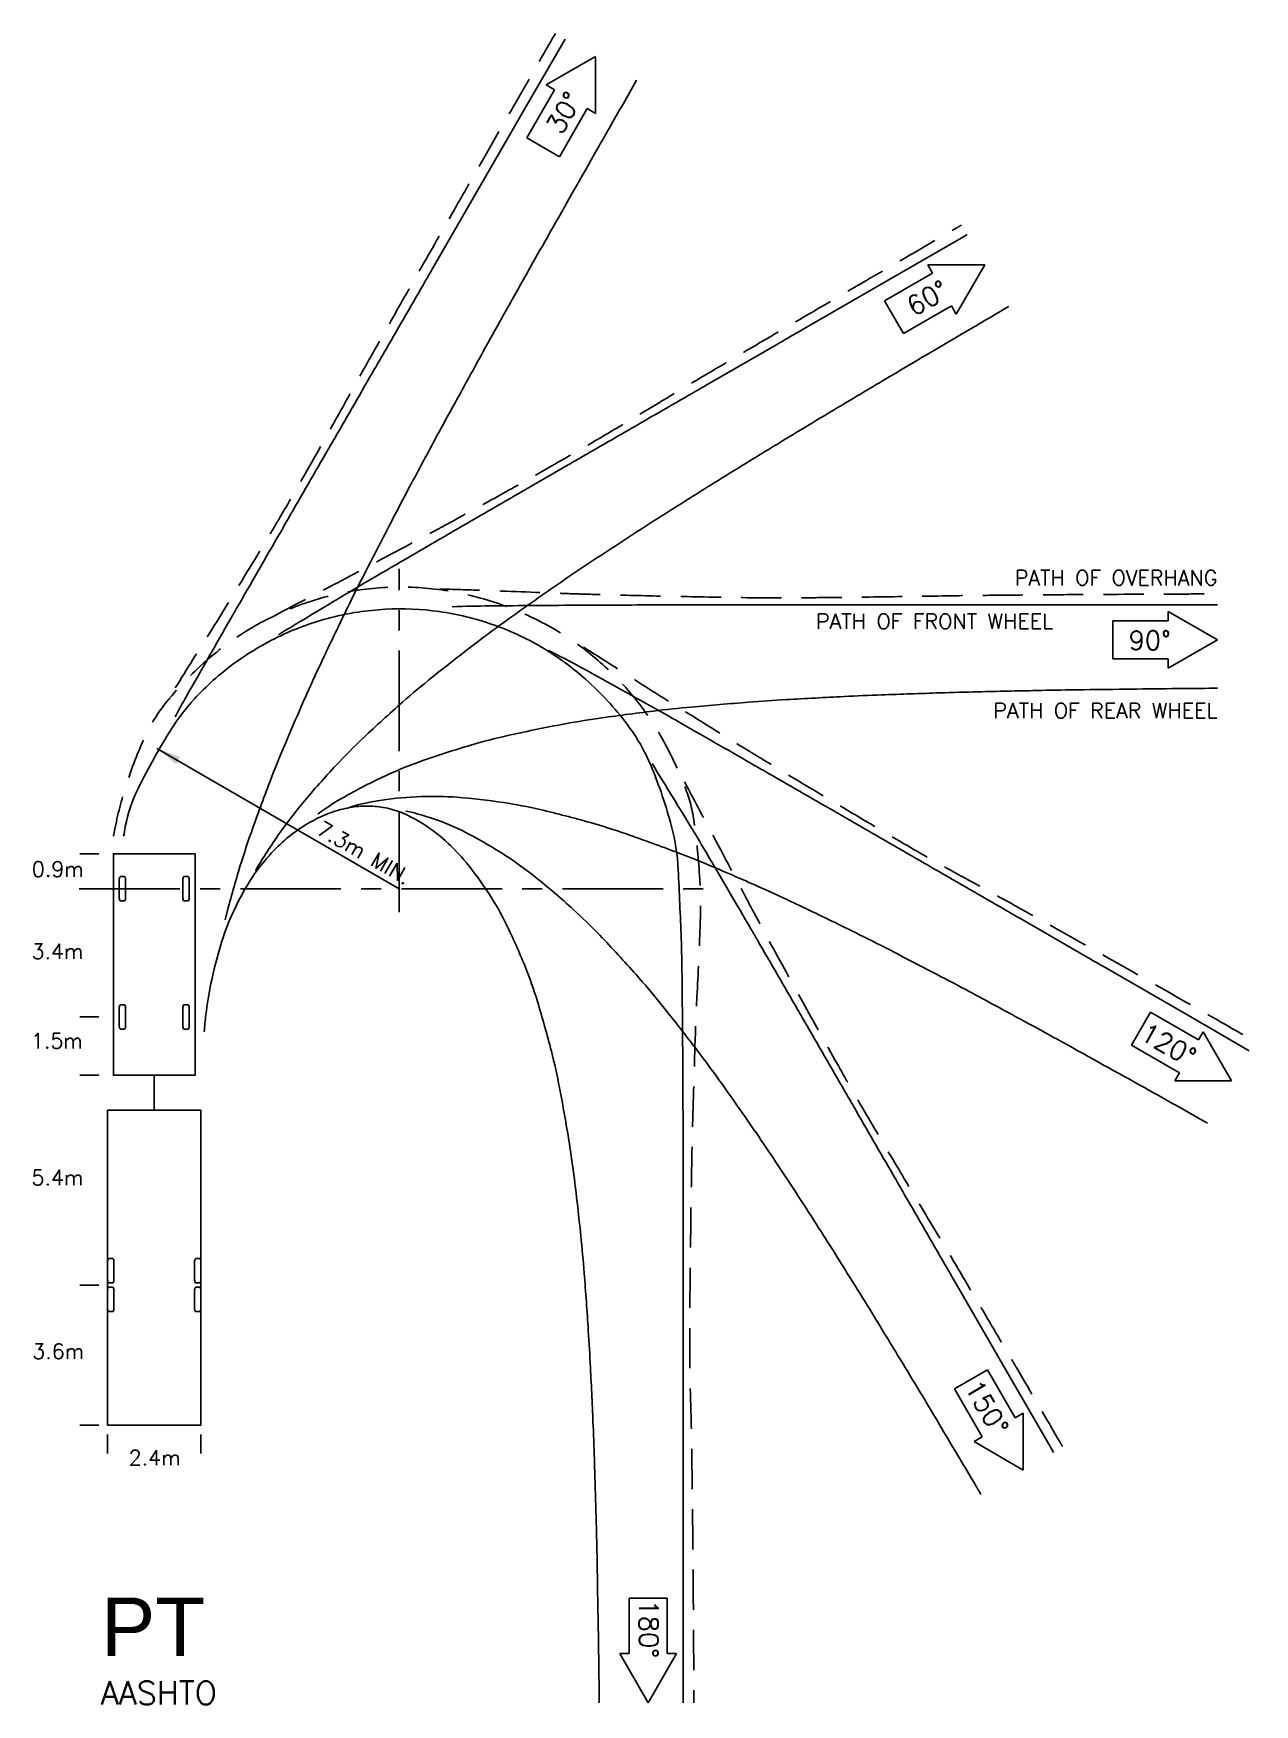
# Model space of a CAD drawing. Extents: x -9.5 to 22.3, y -21.3 to 22.3.
import ezdxf
from ezdxf.enums import TextEntityAlignment as Align

# ---------------------------------------------------------------- set-up
doc = ezdxf.new("R2010")
doc.units = 0
doc.header["$LTSCALE"] = 2.1
doc.header["$MEASUREMENT"] = 0
doc.linetypes.add('CENTER', pattern=[2, 1.25, -0.25, 0.25, -0.25])
doc.linetypes.add('DASHED', pattern=[0.75, 0.5, -0.25])
for name, color, linetype in [('DIMS', 1, 'CONTINUOUS'), ('OVERHANG', 2, 'DASHED'), ('TEXT', 4, 'CONTINUOUS'), ('VEHICLE', 7, 'CONTINUOUS'), ('WHEELS', 3, 'CONTINUOUS')]:
    doc.layers.add(name, color=color, linetype=linetype)
doc.styles.add('SANSSERIF', font='SAS_____.pfb', dxfattribs={"height": 2})
doc.styles.get("Standard").update_dxf_attribs({"font": 'ROMANS.shx', "height": 2})

msp = doc.modelspace()

# ---------------------------------------------------------------- linework, layer by layer
at = {"layer": 'DIMS', "linetype": 'CENTER'}
for p, q in [((0, -0.609), (0, 8.344)), ((-8.341, 0), (8.341, 0))]:
    msp.add_line(p, q, dxfattribs=at)
at = {"layer": 'DIMS'}
for p, q in [((-6.315, 3.662), (0, 0)), ((-7.836, 0.912), (-8.33, 0.912)), ((-7.836, -3.346), (-8.33, -3.346)), ((-7.836, -4.867), (-8.33, -4.867)), ((-7.836, -10.342), (-8.33, -10.342)), ((-7.836, -13.992), (-8.33, -13.992)), ((-7.604, -14.733), (-7.604, -14.239)), ((-5.171, -14.733), (-5.171, -14.239))]:
    msp.add_line(p, q, dxfattribs=at)
msp.add_solid([(-5.816, 3.249), (-5.709, 3.434), (-6.315, 3.662)], dxfattribs=at)
at = {"layer": 'OVERHANG', "flags": 128}
for points in [[(-5.839, 5.238, -0.001753), (-4.911, 6.72, 0.003759), (-4.481, 7.413, 0.001043), (-3.456, 9.101, 0.003538), (-3.158, 9.602, 0.002492), (-2.581, 10.598, 0.002048), (-1.891, 11.817, 0.001243), (-1.146, 13.152, -0.00186), (-0.647, 14.044, -0.000352), (0.142, 15.439, -0.000594), (0.611, 16.265, -0.00021), (1.432, 17.705, -0.000389), (1.877, 18.483, -0.000131), (1.884, 18.496, -0.000001), (3.147, 20.698, -0.00027), (3.423, 21.179, -0.000114), (4.076, 22.315)], [(-3.375, 7.058, -0.001957), (-1.988, 7.785, 0.002973), (-1.077, 8.265, 0.000172), (0.895, 9.319, 0.001103), (1.203, 9.485, 0.002576), (2.254, 10.06, 0.002243), (3.454, 10.732, 0.002368), (4.664, 11.425, 0.002816), (5.675, 12.017, 0.002334), (6.855, 12.725, -0.00271), (7.872, 13.335, -0.000314), (9.34, 14.202, -0.000622), (10.082, 14.638, -0.000218), (11.564, 15.507, -0.000442), (12.297, 15.935, -0.000179), (12.433, 16.014, -0.000012), (14.516, 17.227, -0.000329), (14.526, 17.232, -0.000022), (14.672, 17.317)], [(-7.449, 1.375, -0.000775), (-7.422, 1.517, -0.030481), (-7.114, 2.715, -0.028224), (-6.632, 3.96, -0.06484), (-6.059, 4.882, -0.044466), (-4.955, 6.012, -0.043854), (-3.843, 6.807, -0.04416), (-2.617, 7.391, -0.045263), (-1.281, 7.755, -0.045849), (0.082, 7.87, -0.043826), (1.448, 7.739, -0.043603), (2.778, 7.371, -0.041762), (4.05, 6.771, -0.044929), (5.119, 6.017, -0.042049), (6.077, 5.054, -0.044546), (6.812, 4.003, -0.0375), (7.457, 2.653, -0.058615), (7.698, 1.725, -0.020079), (7.841, 0.253, -0.023815), (7.851, -0.993, -0.003231), (7.768, -2.826, 0.005253), (7.722, -3.953, 0.000425), (7.651, -6.303, 0.002125), (7.64, -6.773, 0.001303), (7.621, -7.815, 0.0008), (7.598, -9.512, 0.001523), (7.581, -11.374, 0.003403), (7.581, -12.207, 0.005713), (7.603, -13.363, -0.004396), (7.636, -14.865, -0.000324), (7.659, -16.797, -0.000852), (7.666, -17.531, -0.000267), (7.667, -17.608, -0.000008), (7.685, -20.199, -0.000693), (7.686, -20.43, -0.000197), (7.69, -21.241)], [(1.05, 7.819, -0.002862), (2.161, 7.785, -0.000602), (4.201, 7.707, 0.002091), (4.789, 7.687, 0.001545), (5.826, 7.658, 0.001019), (7.398, 7.622, 0.001854), (9.191, 7.592, 0.004141), (9.993, 7.588, 0.001654), (10.914, 7.594, 0.000916), (12.577, 7.614, 0.000692), (14.275, 7.64, -0.001328), (15.16, 7.652, -0.000626), (16.435, 7.665, -0.000609), (17.747, 7.674, -0.000217), (17.8, 7.675, -0.000004), (20.336, 7.688, -0.00053), (20.559, 7.689, -0.00015), (21.346, 7.692)], [(4.811, 6.302, -0.002488), (6.254, 5.381, 0.004331), (7.086, 4.855, 0.00037), (8.974, 3.685, 0.001876), (9.347, 3.456, 0.001452), (10.157, 2.966, 0.000815), (11.604, 2.101, 0.001626), (13.183, 1.166, 0.003817), (13.86, 0.776, 0.004972), (14.825, 0.241, -0.003665), (16.137, -0.481, -0.000286), (17.856, -1.445, -0.000887), (18.41, -1.757, -0.000339), (18.442, -1.775, -0.000005), (20.68, -3.047, -0.000699), (21.165, -3.323, -0.000295), (22.313, -3.98)], [(7.442, 2.792, -0.001097), (8.004, 1.737, -0.000313), (9.027, -0.197, 0.001218), (9.291, -0.694, 0.002408), (9.717, -1.482, 0.001199), (10.584, -3.059, 0.001744), (11.419, -4.555, 0.003152), (11.889, -5.379, 0.001823), (12.444, -6.329, 0.001308), (13.226, -7.649, 0.001063), (14.054, -9.032, -0.001683), (14.576, -9.907, -0.000534), (15.313, -11.154, -0.000652), (15.915, -12.178, -0.000238), (16.099, -12.491, -0.000038), (17.248, -14.456, -0.000532), (17.251, -14.461, -0.000027), (17.314, -14.57)]]:
    msp.add_lwpolyline(points, format="xyb", dxfattribs=at)
at = {"layer": 'TEXT'}
for p, q in [((3.837, 20.97), (5.121, 21.711)), ((5.121, 20.228), (5.121, 21.711)), ((4.051, 20.846), (3.837, 20.97)), ((3.328, 19.594), (4.051, 20.846)), ((4.184, 19.099), (4.907, 20.352)), ((4.907, 20.352), (5.121, 20.228)), ((3.328, 19.594), (4.184, 19.099)), ((13.913, 16.062), (13.79, 16.276)), ((13.79, 16.276), (15.273, 16.276)), ((14.531, 14.992), (15.273, 16.276)), ((12.661, 15.339), (13.913, 16.062)), ((12.661, 15.339), (13.155, 14.483)), ((13.155, 14.483), (14.408, 15.206)), ((14.408, 15.206), (14.531, 14.992)), ((18.616, 6.987), (18.616, 5.999)), ((18.616, 6.987), (20.062, 6.987)), ((20.062, 6.987), (20.062, 7.235)), ((20.062, 7.235), (21.346, 6.493)), ((20.062, 5.752), (21.346, 6.493)), ((18.616, 5.999), (20.062, 5.999)), ((20.062, 5.999), (20.062, 5.752)), ((19.598, -3.223), (19.103, -4.079)), ((19.598, -3.223), (20.85, -3.946)), ((20.85, -3.946), (20.973, -3.732)), ((20.973, -3.732), (21.715, -5.016)), ((19.103, -4.079), (20.356, -4.802)), ((20.356, -4.802), (20.232, -5.016)), ((20.232, -5.016), (21.715, -5.016)), ((15.343, -12.555), (14.486, -13.05)), ((15.343, -12.555), (16.066, -13.808)), ((14.486, -13.05), (15.21, -14.302)), ((16.066, -13.808), (16.28, -13.684)), ((16.28, -13.684), (16.28, -15.167)), ((15.21, -14.302), (14.996, -14.426)), ((14.996, -14.426), (16.28, -15.167)), ((6.991, -18.51), (6.003, -18.51)), ((6.003, -18.51), (6.003, -19.957)), ((6.991, -18.51), (6.991, -19.957)), ((6.003, -19.957), (5.756, -19.957)), ((5.756, -19.957), (6.497, -21.241)), ((7.238, -19.957), (6.497, -21.241)), ((6.991, -19.957), (7.238, -19.957))]:
    msp.add_line(p, q, dxfattribs=at)
at = {"layer": 'VEHICLE'}
msp.add_line((-6.388, -5.779), (-6.388, -4.867), dxfattribs=at)
for points in [[(-5.323, 0.912), (-5.323, -4.867), (-7.452, -4.867), (-7.452, 0.912)], [(-5.171, -5.779), (-5.171, -13.992), (-7.604, -13.992), (-7.604, -5.779)]]:
    msp.add_lwpolyline(points, close=True, dxfattribs=at)
for points in [[(-7.136, -0.228, -0.14), (-7.156, -0.313, -0.24), (-7.167, -0.317), (-7.269, -0.317, -0.24), (-7.28, -0.313, -0.14), (-7.3, -0.228), (-7.3, 0.228, -0.14), (-7.28, 0.313, -0.24), (-7.269, 0.317), (-7.167, 0.317, -0.24), (-7.156, 0.313, -0.14), (-7.136, 0.228)], [(-5.475, -0.228, -0.14), (-5.495, -0.313, -0.24), (-5.507, -0.317), (-5.608, -0.317, -0.24), (-5.62, -0.313, -0.14), (-5.64, -0.228), (-5.64, 0.228, -0.14), (-5.62, 0.313, -0.24), (-5.608, 0.317), (-5.507, 0.317, -0.24), (-5.495, 0.313, -0.14), (-5.475, 0.228)], [(-7.3, -3.118, -0.14), (-7.28, -3.033, -0.24), (-7.269, -3.029), (-7.167, -3.029, -0.24), (-7.156, -3.033, -0.14), (-7.136, -3.118), (-7.136, -3.574, -0.14), (-7.156, -3.659, -0.24), (-7.167, -3.663), (-7.269, -3.663, -0.24), (-7.28, -3.659, -0.14), (-7.3, -3.574)], [(-5.64, -3.118, -0.14), (-5.62, -3.033, -0.24), (-5.608, -3.029), (-5.507, -3.029, -0.24), (-5.495, -3.033, -0.14), (-5.475, -3.118), (-5.475, -3.574, -0.14), (-5.495, -3.659, -0.24), (-5.507, -3.663), (-5.608, -3.663, -0.24), (-5.62, -3.659, -0.14), (-5.64, -3.574)], [(-7.604, -9.739, -0.14), (-7.584, -9.654, -0.24), (-7.573, -9.651), (-7.471, -9.651, -0.24), (-7.46, -9.654, -0.14), (-7.44, -9.739), (-7.44, -10.195, -0.14), (-7.46, -10.28, -0.24), (-7.471, -10.284), (-7.573, -10.284, -0.24), (-7.584, -10.28, -0.14), (-7.604, -10.195)], [(-5.336, -9.739, -0.14), (-5.315, -9.654, -0.24), (-5.304, -9.651), (-5.203, -9.651, -0.24), (-5.191, -9.654, -0.14), (-5.171, -9.739), (-5.171, -10.195, -0.14), (-5.191, -10.28, -0.24), (-5.203, -10.284), (-5.304, -10.284, -0.24), (-5.315, -10.28, -0.14), (-5.336, -10.195)], [(-7.604, -10.488, -0.14), (-7.584, -10.403, -0.24), (-7.573, -10.399), (-7.471, -10.399, -0.24), (-7.46, -10.403, -0.14), (-7.44, -10.488), (-7.44, -10.944, -0.14), (-7.46, -11.029, -0.24), (-7.471, -11.033), (-7.573, -11.033, -0.24), (-7.584, -11.029, -0.14), (-7.604, -10.944)], [(-5.336, -10.488, -0.14), (-5.315, -10.403, -0.24), (-5.304, -10.399), (-5.203, -10.399, -0.24), (-5.191, -10.403, -0.14), (-5.171, -10.488), (-5.171, -10.944, -0.14), (-5.191, -11.029, -0.24), (-5.203, -11.033), (-5.304, -11.033, -0.24), (-5.315, -11.029, -0.14), (-5.336, -10.944)]]:
    msp.add_lwpolyline(points, format="xyb", close=True, dxfattribs=at)
at = {"layer": 'WHEELS', "flags": 128}
for points in [[(-5.842, 4.482, -0.008734), (-5.553, 5.01, -0.000127), (-4.391, 7.05, -0.001038), (-4.248, 7.299, -0.000028), (-3.098, 9.297, -0.000232), (-2.959, 9.538, -0.000012), (-1.916, 11.347, -0.000052), (-1.68, 11.755, -0.000003), (-0.638, 13.56, -0.000012), (-0.406, 13.962, -0.000001), (0.634, 15.765, -0.000003), (0.865, 16.164), (2.135, 18.364), (3.404, 20.562), (4.331, 22.167)], [(-4.538, -0.808, -0.009951), (-4.19, 0.446, -0.011946), (-3.854, 1.478, -0.006676), (-3.375, 2.783, -0.008883), (-2.985, 3.753, -0.00441), (-2.408, 5.081, -0.006228), (-1.98, 6.012, -0.002875), (-1.336, 7.35, -0.004222), (-0.884, 8.254, -0.001853), (-0.193, 9.597, -0.002793), (0.273, 10.483, -0.001178), (0.988, 11.815, -0.001809), (1.459, 12.679, -0.000769), (2.196, 14.017, -0.00118), (2.68, 14.888, -0.00049), (3.431, 16.228, -0.000759), (3.919, 17.092, -0.00031), (3.933, 17.117, -0.000004), (5.167, 19.293, -0.000677), (5.487, 19.854, -0.000307), (6.195, 21.091)], [(-3.148, 6.627, -0.000974), (-1.383, 7.69, -0.00313), (-0.831, 8.017, -0.000083), (1.198, 9.2, -0.000727), (1.43, 9.334, -0.000039), (3.235, 10.379, -0.000166), (3.657, 10.623, -0.000008), (5.462, 11.665, -0.000037), (5.868, 11.9, -0.000002), (7.67, 12.94, -0.000008), (8.071, 13.172, 0), (9.87, 14.211, -0.000002), (10.269, 14.441), (12.466, 15.709), (14.662, 16.977), (14.816, 17.066)], [(-3.748, 0.471, -0.019051), (-3.118, 1.448, -0.021878), (-2.501, 2.251, -0.012855), (-1.645, 3.22, -0.016472), (-0.933, 3.936, -0.008444), (0.092, 4.869, -0.011639), (0.862, 5.516, -0.005468), (2.002, 6.408, -0.00791), (2.806, 7.003, -0.003516), (4.02, 7.86, -0.005252), (4.843, 8.42, -0.002245), (6.106, 9.25, -0.003425), (6.939, 9.785, -0.001419), (8.22, 10.59, -0.002197), (9.051, 11.104, -0.000923), (10.357, 11.9, -0.001424), (11.207, 12.412, -0.000585), (12.527, 13.202, -0.000911), (13.377, 13.706, -0.000369), (13.519, 13.79, -0.000026), (15.557, 14.99, -0.000788), (15.599, 15.015, -0.00011), (15.899, 15.191)], [(-7.185, 1.375, -0.007097), (-7.142, 1.619, -0.067126), (-6.801, 2.628, -0.025531), (-5.938, 4.17, -0.045904), (-5.34, 4.951, -0.048421), (-4.308, 5.873, -0.047193), (-3.089, 6.6, -0.048957), (-1.771, 7.075, -0.048131), (-0.363, 7.291, -0.04911), (1.046, 7.231, -0.048657), (2.43, 6.895, -0.049177), (3.717, 6.3, -0.049058), (4.865, 5.463, -0.049092), (5.947, 4.29, -0.062698), (6.57, 3.206, -0.03514), (7.105, 1.625, -0.051407), (7.279, 0.496, -0.003595), (7.357, -1.296, -0.006587), (7.379, -2.275, -0.000199), (7.401, -4.643, -0.001623), (7.403, -4.932, -0.000093), (7.407, -7.015, -0.000378), (7.408, -7.526, -0.000019), (7.409, -9.612, -0.000085), (7.409, -10.089, -0.000004), (7.409, -12.171, -0.000019), (7.409, -12.636, -0.000001), (7.409, -14.716, -0.000004), (7.409, -15.177), (7.409, -17.715), (7.409, -20.251), (7.409, -21.241)], [(1.385, 7.358, -0.005956), (2.372, 7.379, -0.000162), (4.758, 7.398, -0.001446), (5.025, 7.4, -0.000081), (7.112, 7.404, -0.000335), (7.618, 7.404, -0.000017), (9.707, 7.405, -0.000075), (10.182, 7.405, -0.000004), (12.267, 7.406, -0.000017), (12.732, 7.406, -0.000001), (14.815, 7.406, -0.000004), (15.276, 7.406), (17.816, 7.406), (20.355, 7.406), (21.346, 7.406)], [(3.888, 6.218, -0.013365), (4.928, 5.675, -0.000444), (6.927, 4.559, -0.00254), (7.276, 4.362, -0.000111), (9.183, 3.269, -0.000593), (9.542, 3.063, -0.000031), (11.352, 2.02, -0.000134), (11.771, 1.779, -0.000007), (13.578, 0.736, -0.00003), (13.983, 0.502, -0.000001), (15.787, -0.54, -0.000007), (16.187, -0.771, 0), (17.99, -1.812, -0.000001), (18.388, -2.041), (20.587, -3.311), (22.171, -4.226)], [(-2.124, 1.949, -0.029891), (-1.335, 2.45, -0.019199), (-0.286, 2.98, -0.023164), (0.618, 3.344, -0.012544), (1.869, 3.746, -0.016646), (2.827, 3.994, -0.008051), (4.205, 4.279, -0.011405), (5.184, 4.442, -0.005142), (6.635, 4.634, -0.007599), (7.621, 4.739, -0.003269), (9.115, 4.866, -0.004961), (10.101, 4.933, -0.002061), (11.606, 5.015, -0.003183), (12.581, 5.057, -0.001339), (14.108, 5.11, -0.002063), (15.1, 5.137, -0.000847), (16.638, 5.171, -0.001319), (17.626, 5.189, -0.000534), (17.71, 5.19, -0.000018), (20.158, 5.221, -0.001157), (20.449, 5.224, -0.000376), (21.346, 5.23)], [(6.599, 3.265, -0.001347), (7.677, 1.503, -0.004184), (8.017, 0.932, -0.00014), (9.184, -1.062, -0.000994), (9.347, -1.342, -0.000054), (10.393, -3.149, -0.000228), (10.641, -3.578, -0.000012), (11.685, -5.385, -0.000051), (11.921, -5.794, -0.000003), (12.963, -7.598, -0.000011), (13.195, -8, -0.000001), (14.236, -9.803, -0.000003), (14.467, -10.202), (15.737, -12.401), (17.006, -14.6), (17.07, -14.711)], [(-1.278, 2.132, -0.035882), (-0.455, 2.311, -0.02604), (0.577, 2.404, -0.029043), (1.507, 2.385, -0.017035), (2.723, 2.248, -0.021455), (3.678, 2.065, -0.010849), (4.988, 1.725, -0.014916), (5.927, 1.429, -0.006881), (7.275, 0.938, -0.010009), (8.19, 0.57, -0.004356), (9.549, -0.023, -0.006557), (10.444, -0.437, -0.002739), (11.791, -1.091, -0.004213), (12.661, -1.529, -0.001779), (14.013, -2.229, -0.002733), (14.889, -2.692, -0.001125), (16.24, -3.421, -0.001748), (17.107, -3.895, -0.000708), (17.165, -3.927, -0.000019), (19.318, -5.122, -0.00154), (19.866, -5.428, -0.000693), (21.081, -6.115)], [(-5.085, -3.732, -0.003342), (-5.04, -3.287, -0.0254), (-4.908, -2.47, -0.020133), (-4.65, -1.46, -0.030434), (-4.382, -0.729, -0.02834), (-4.003, 0.018, -0.033879), (-3.612, 0.598, -0.03448), (-3.153, 1.11, -0.03634), (-2.686, 1.503, -0.038023), (-2.189, 1.808, -0.038706), (-1.703, 2.012, -0.041364), (-1.224, 2.127, -0.043457), (-0.792, 2.157, -0.043162), (-0.359, 2.111, -0.052439), (0.097, 1.971, -0.041764), (0.627, 1.692, -0.04108), (1.207, 1.251, -0.037748), (1.754, 0.678, -0.027869), (2.343, -0.128, -0.030403), (2.794, -0.924, -0.017651), (3.286, -2.03, -0.022207), (3.607, -2.939, -0.01104), (3.971, -4.24, -0.01527), (4.184, -5.194, -0.006938), (4.435, -6.607, -0.010159), (4.573, -7.578, -0.004372), (4.739, -9.052, -0.006614), (4.828, -10.029, -0.002744), (4.935, -11.524, -0.004235), (4.991, -12.494, -0.001778), (5.061, -14.017, -0.002739), (5.097, -15.005, -0.001122), (5.141, -16.541, -0.001747), (5.164, -17.528, -0.000705), (5.166, -17.637, -0.000032), (5.207, -20.056, -0.001522), (5.211, -20.347, -0.000496), (5.22, -21.241)], [(0.174, 2.027, -0.033402), (1.025, 1.78, -0.033986), (1.82, 1.426, -0.022099), (2.786, 0.86, -0.026072), (3.554, 0.304, -0.013997), (4.535, -0.534, -0.018507), (5.234, -1.214, -0.008812), (6.181, -2.242, -0.012535), (6.816, -2.993, -0.005566), (7.719, -4.143, -0.008275), (8.305, -4.933, -0.003514), (9.169, -6.16, -0.005365), (9.722, -6.973, -0.002201), (10.549, -8.232, -0.003421), (11.073, -9.048, -0.001428), (11.884, -10.342, -0.002208), (12.403, -11.182, -0.000903), (13.202, -12.494, -0.001409), (13.711, -13.338, -0.000569), (13.852, -13.574, -0.000069), (15.004, -15.509, -0.001184), (15.023, -15.542, -0.000149), (15.177, -15.804)]]:
    msp.add_lwpolyline(points, format="xyb", dxfattribs=at)

# ---------------------------------------------------------------- texts
at = {"layer": 'TEXT'}
for s, height, rotation, p in [('30%%d', 0.4943, 60, (4.237, 19.645)), ('60%%d', 0.4943, 30, (13.428, 14.922)), ('7.3m MIN.', 0.3954, 330, (-2.188, 1.445)), ('120%%d', 0.4943, 330, (19.281, -3.9)), ('150%%d', 0.4943, 300, (14.734, -13)), ('180%%d', 0.4943, 270, (6.265, -18.546))]:
    msp.add_text(s, height=height, rotation=rotation, dxfattribs=at).set_placement(p)
for s, height, p in [('PATH OF OVERHANG', 0.39542, (21.346, 7.914)), ('PATH OF FRONT WHEEL', 0.39542, (17.059, 6.778)), ('PATH OF REAR WHEEL', 0.39542, (21.346, 4.449)), ('0.9m', 0.3954, (-8.225, 0.312)), ('3.4m', 0.3954, (-8.232, -1.833)), ('1.5m', 0.3954, (-8.248, -4.166)), ('5.4m', 0.3954, (-8.233, -7.733)), ('3.6m', 0.3954, (-8.213, -12.265)), ('2.4m', 0.3954, (-5.699, -15.043))]:
    msp.add_text(s, height=height, dxfattribs=at).set_placement(p, align=Align.RIGHT)
for s, height, p in [('90%%d', 0.4943, (19.027, 6.231)), ('AASHTO', 0.6083, (-7.776, -21.286))]:
    msp.add_text(s, height=height, dxfattribs=at).set_placement(p)
at = {"layer": 'TEXT', "style": 'SANSSERIF'}
msp.add_text('PT', height=1.5208, dxfattribs=at).set_placement((-7.776, -20.015))

doc.saveas('drawing.dxf')
